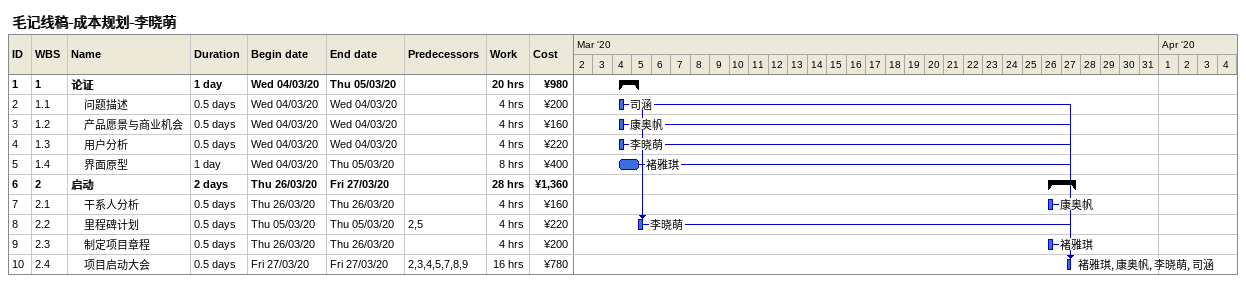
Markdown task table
毛记线稿-成本规划-李晓萌

| ID | WBS | Task | Duration | Start | Finish | Predecessors | Resources | Work (h) | Cost (¥) |
|---|---|---|---|---|---|---|---|---|---|
| 1 | 1 | **论证** | 1d | 2020-03-04 | 2020-03-05 |  |  | 20 | 980 |
| 2 | 1.1 | 问题描述 | 0.5d | 2020-03-04 | 2020-03-04 |  | 司涵 | 4 | 200 |
| 3 | 1.2 | 产品愿景与商业机会 | 0.5d | 2020-03-04 | 2020-03-04 |  | 康奥帆 | 4 | 160 |
| 4 | 1.3 | 用户分析 | 0.5d | 2020-03-04 | 2020-03-04 |  | 李晓萌 | 4 | 220 |
| 5 | 1.4 | 界面原型 | 1d | 2020-03-04 | 2020-03-05 |  | 褚雅琪 | 8 | 400 |
| 6 | 2 | **启动** | 2d | 2020-03-26 | 2020-03-27 |  |  | 28 | 1360 |
| 7 | 2.1 | 干系人分析 | 0.5d | 2020-03-26 | 2020-03-26 |  | 康奥帆 | 4 | 160 |
| 8 | 2.2 | 里程碑计划 | 0.5d | 2020-03-05 | 2020-03-05 | 2, 5 | 李晓萌 | 4 | 220 |
| 9 | 2.3 | 制定项目章程 | 0.5d | 2020-03-26 | 2020-03-26 |  | 褚雅琪 | 4 | 200 |
| 10 | 2.4 | 项目启动大会 | 0.5d | 2020-03-27 | 2020-03-27 | 2, 3, 4, 5, 7, 8, 9 | 褚雅琪, 康奥帆, 李晓萌, 司涵 | 16 | 780 |
